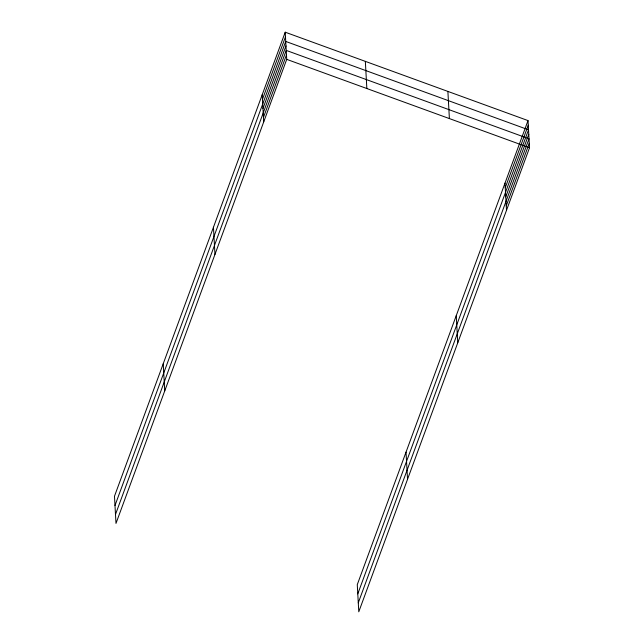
<?xml version="1.0" encoding="UTF-8"?>
<svg xmlns="http://www.w3.org/2000/svg" width="644" height="644" viewBox="0 0 644 644"><rect width="100%" height="100%" fill="white"/><g stroke="black" fill="none" stroke-linecap="round" stroke-linejoin="round"><path stroke-width="0.97" d="M285.22 32.2L114.479 496.242L115.984 523.411L286.725 59.361L285.22 32.2L528.016 120.589L529.521 147.758L358.78 611.8L357.275 584.639L528.016 120.589M262.454 99.377L285.477 36.821M114.994 505.484L285.727 41.433L528.523 129.822L357.79 593.873M262.961 108.482L285.976 45.917M115.493 514.443L286.226 50.401L529.022 138.79L358.281 602.832M263.46 117.441L286.475 54.885M505.25 187.766L528.265 125.21M505.757 196.871L528.772 134.306M506.248 205.83L529.271 143.274M286.725 59.361L529.521 147.758M504.993 183.154L506.498 210.314M447.886 91.424L449.391 118.585M456.25 315.641L457.755 342.809M406.026 452.144L407.531 479.313M365.341 61.365L366.847 88.534M262.197 94.765L263.702 121.925M213.454 227.252L214.959 254.412M163.23 363.755L164.735 390.916"/></g></svg>
